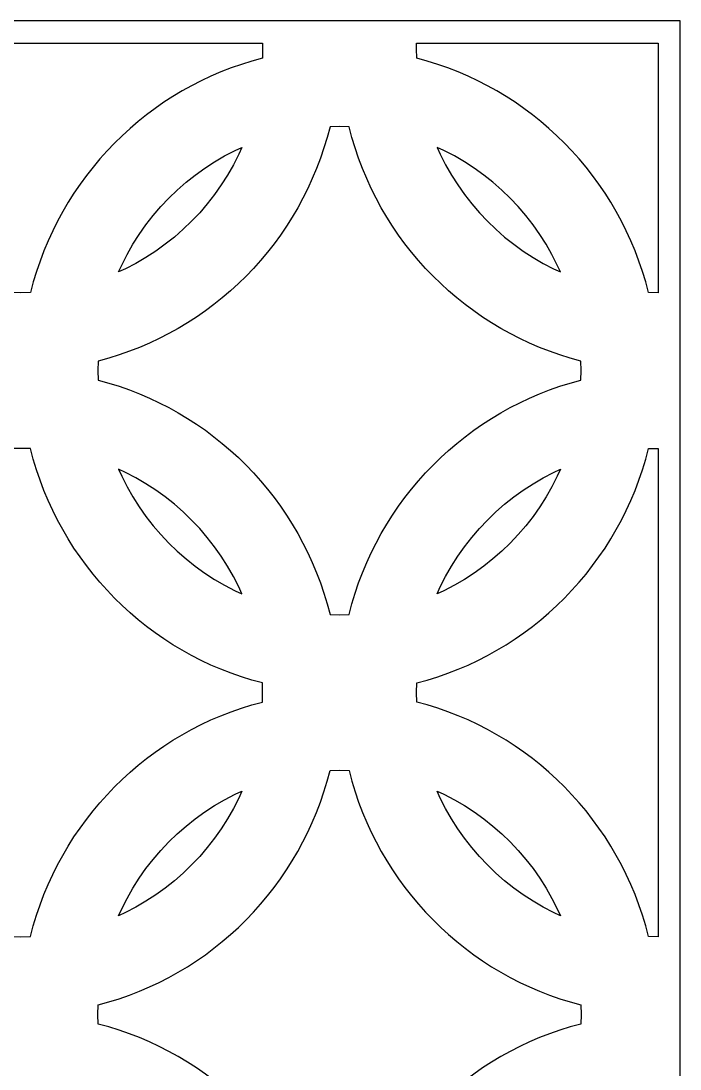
# Model space of a CAD drawing. Header units: centimetres. Extents: x -1.17 to 1.17, y -4.33 to 4.33.
# Drawn here: x 0 to 1.168, y 2.472 to 4.331 of the extents above; entities that cross this region are included whole.
import ezdxf

# ---------------------------------------------------------------- set-up
doc = ezdxf.new("R2010")
doc.units = ezdxf.units.CM
doc.header["$MEASUREMENT"] = 0
doc.layers.add('Layer 1', color=7, linetype='Continuous')

msp = doc.modelspace()

# ---------------------------------------------------------------- linework, layer by layer
at = {"layer": 'Layer 1', "color": 177}
for points, knots in [([(-1.16821, 4.33143), (-1.16821, 4.33143), (1.16821, 4.33143), (1.16821, 4.33143), (1.16821, 4.33143), (1.16821, 4.33143), (1.16821, -4.33143), (1.16821, -4.33143), (1.16821, -4.33143), (1.16821, -4.33143), (-1.16821, -4.33143), (-1.16821, -4.33143), (-1.16821, -4.33143), (-1.16821, -4.33143), (-1.16821, 4.33143), (-1.16821, 4.33143)], [0, 0, 0, 0, 0.2, 0.2, 0.2, 0.2, 0.4, 0.4, 0.4, 0.4, 0.6, 0.6, 0.6, 0.6, 1, 1, 1, 1]), ([(-0.42806, 4.29206), (-0.42806, 4.29206), (-0.4283, 4.28221), (-0.4283, 4.28221), (-0.4283, 4.28221), (-0.4283, 4.28221), (-0.42787, 4.26519), (-0.42787, 4.26519), (-0.42787, 4.26519), (-0.22642, 4.21418), (-0.06728, 4.05325), (-0.01684, 3.84955), (-0.01684, 3.84955), (-0.01684, 3.84955), (0, 3.84911), (0, 3.84911), (0, 3.84911), (0, 3.84911), (0.01683, 3.84955), (0.01683, 3.84955), (0.01683, 3.84955), (0.06727, 4.05326), (0.22642, 4.21418), (0.42787, 4.26519), (0.42787, 4.26519), (0.42787, 4.26519), (0.4283, 4.28221), (0.4283, 4.28221), (0.4283, 4.28221), (0.4283, 4.28221), (0.42805, 4.29206), (0.42805, 4.29206), (0.42805, 4.29206), (0.42805, 4.29206), (-0.42806, 4.29206), (-0.42806, 4.29206)], [0, 0, 0, 0, 0.1, 0.1, 0.1, 0.1, 0.2, 0.2, 0.2, 0.2, 0.3, 0.3, 0.3, 0.3, 0.4, 0.4, 0.4, 0.4, 0.5, 0.5, 0.5, 0.5, 0.6, 0.6, 0.6, 0.6, 0.7, 0.7, 0.7, 0.7, 0.8, 0.8, 0.8, 0.8, 1, 1, 1, 1]), ([(0.70121, 4.29206), (0.70121, 4.29206), (0.70097, 4.28221), (0.70097, 4.28221), (0.70097, 4.28221), (0.70097, 4.28221), (0.70139, 4.26519), (0.70139, 4.26519), (0.70139, 4.26519), (0.90284, 4.21418), (1.06199, 4.05326), (1.11243, 3.84955), (1.11243, 3.84955), (1.11243, 3.84955), (1.12927, 3.84911), (1.12927, 3.84911), (1.12927, 3.84911), (1.12927, 3.84911), (1.12927, 4.29206), (1.12927, 4.29206), (1.12927, 4.29206), (1.12927, 4.29206), (0.70121, 4.29206), (0.70121, 4.29206)], [0, 0, 0, 0, 0.1428571, 0.1428571, 0.1428571, 0.1428571, 0.2857143, 0.2857143, 0.2857143, 0.2857143, 0.4285714, 0.4285714, 0.4285714, 0.4285714, 0.5714286, 0.5714286, 0.5714286, 0.5714286, 0.7142857, 0.7142857, 0.7142857, 0.7142857, 1, 1, 1, 1]), ([(0.9925, 3.69423), (0.79105, 3.64322), (0.63191, 3.48229), (0.58146, 3.27858), (0.58146, 3.27858), (0.58146, 3.27858), (0.56463, 3.27815), (0.56463, 3.27815), (0.56463, 3.27815), (0.56463, 3.27815), (0.5478, 3.27858), (0.5478, 3.27858), (0.5478, 3.27858), (0.49736, 3.4823), (0.33821, 3.64322), (0.13676, 3.69423), (0.13676, 3.69423), (0.13676, 3.69423), (0.13633, 3.71125), (0.13633, 3.71125), (0.13633, 3.71125), (0.13633, 3.71125), (0.13676, 3.72827), (0.13676, 3.72827), (0.13676, 3.72827), (0.33821, 3.77928), (0.49736, 3.9402), (0.5478, 4.14391), (0.5478, 4.14391), (0.5478, 4.14391), (0.56463, 4.14435), (0.56463, 4.14435), (0.56463, 4.14435), (0.56463, 4.14435), (0.58147, 4.14391), (0.58147, 4.14391), (0.58147, 4.14391), (0.6319, 3.9402), (0.79105, 3.77928), (0.9925, 3.72827), (0.9925, 3.72827), (0.9925, 3.72827), (0.99293, 3.71125), (0.99293, 3.71125), (0.99293, 3.71125), (0.99293, 3.71125), (0.9925, 3.69423), (0.9925, 3.69423)], [0, 0, 0, 0, 0.0769231, 0.0769231, 0.0769231, 0.0769231, 0.1538462, 0.1538462, 0.1538462, 0.1538462, 0.2307692, 0.2307692, 0.2307692, 0.2307692, 0.3076923, 0.3076923, 0.3076923, 0.3076923, 0.3846154, 0.3846154, 0.3846154, 0.3846154, 0.4615385, 0.4615385, 0.4615385, 0.4615385, 0.5384615, 0.5384615, 0.5384615, 0.5384615, 0.6153846, 0.6153846, 0.6153846, 0.6153846, 0.6923077, 0.6923077, 0.6923077, 0.6923077, 0.7692308, 0.7692308, 0.7692308, 0.7692308, 0.8461538, 0.8461538, 0.8461538, 0.8461538, 1, 1, 1, 1]), ([(0.17316, 3.88635), (0.17316, 3.88635), (0.18513, 3.89184), (0.18513, 3.89184), (0.18513, 3.89184), (0.18513, 3.89184), (0.20358, 3.90142), (0.20358, 3.90142), (0.20358, 3.90142), (0.20358, 3.90142), (0.22152, 3.91187), (0.22152, 3.91187), (0.22152, 3.91187), (0.22152, 3.91187), (0.23893, 3.92317), (0.23893, 3.92317), (0.23893, 3.92317), (0.23893, 3.92317), (0.25576, 3.93529), (0.25576, 3.93529), (0.25576, 3.93529), (0.25576, 3.93529), (0.272, 3.9482), (0.272, 3.9482), (0.272, 3.9482), (0.272, 3.9482), (0.2876, 3.96188), (0.2876, 3.96188), (0.2876, 3.96188), (0.2876, 3.96188), (0.30254, 3.97628), (0.30254, 3.97628), (0.30254, 3.97628), (0.30254, 3.97628), (0.31678, 3.99139), (0.31678, 3.99139), (0.31678, 3.99139), (0.31678, 3.99139), (0.3303, 4.00717), (0.3303, 4.00717), (0.3303, 4.00717), (0.3303, 4.00717), (0.34307, 4.02358), (0.34307, 4.02358), (0.34307, 4.02358), (0.34307, 4.02358), (0.35506, 4.0406), (0.35506, 4.0406), (0.35506, 4.0406), (0.35506, 4.0406), (0.36623, 4.0582), (0.36623, 4.0582), (0.36623, 4.0582), (0.36623, 4.0582), (0.37657, 4.07635), (0.37657, 4.07635), (0.37657, 4.07635), (0.37657, 4.07635), (0.38605, 4.09501), (0.38605, 4.09501), (0.38605, 4.09501), (0.38605, 4.09501), (0.39147, 4.10711), (0.39147, 4.10711), (0.39147, 4.10711), (0.39147, 4.10711), (0.37951, 4.10162), (0.37951, 4.10162), (0.37951, 4.10162), (0.37951, 4.10162), (0.36105, 4.09204), (0.36105, 4.09204), (0.36105, 4.09204), (0.36105, 4.09204), (0.34311, 4.08159), (0.34311, 4.08159), (0.34311, 4.08159), (0.34311, 4.08159), (0.3257, 4.07029), (0.3257, 4.07029), (0.3257, 4.07029), (0.3257, 4.07029), (0.30887, 4.05817), (0.30887, 4.05817), (0.30887, 4.05817), (0.30887, 4.05817), (0.29263, 4.04526), (0.29263, 4.04526), (0.29263, 4.04526), (0.29263, 4.04526), (0.27703, 4.03158), (0.27703, 4.03158), (0.27703, 4.03158), (0.27703, 4.03158), (0.26209, 4.01718), (0.26209, 4.01718), (0.26209, 4.01718), (0.26209, 4.01718), (0.24785, 4.00207), (0.24785, 4.00207), (0.24785, 4.00207), (0.24785, 4.00207), (0.23433, 3.98629), (0.23433, 3.98629), (0.23433, 3.98629), (0.23433, 3.98629), (0.22156, 3.96988), (0.22156, 3.96988), (0.22156, 3.96988), (0.22156, 3.96988), (0.20957, 3.95286), (0.20957, 3.95286), (0.20957, 3.95286), (0.20957, 3.95286), (0.1984, 3.93526), (0.1984, 3.93526), (0.1984, 3.93526), (0.1984, 3.93526), (0.18806, 3.91711), (0.18806, 3.91711), (0.18806, 3.91711), (0.18806, 3.91711), (0.17858, 3.89845), (0.17858, 3.89845), (0.17858, 3.89845), (0.17858, 3.89845), (0.17316, 3.88635), (0.17316, 3.88635)], [0, 0, 0, 0, 0.030303, 0.030303, 0.030303, 0.030303, 0.0606061, 0.0606061, 0.0606061, 0.0606061, 0.0909091, 0.0909091, 0.0909091, 0.0909091, 0.1212121, 0.1212121, 0.1212121, 0.1212121, 0.1515152, 0.1515152, 0.1515152, 0.1515152, 0.1818182, 0.1818182, 0.1818182, 0.1818182, 0.2121212, 0.2121212, 0.2121212, 0.2121212, 0.2424242, 0.2424242, 0.2424242, 0.2424242, 0.2727273, 0.2727273, 0.2727273, 0.2727273, 0.3030303, 0.3030303, 0.3030303, 0.3030303, 0.3333333, 0.3333333, 0.3333333, 0.3333333, 0.3636364, 0.3636364, 0.3636364, 0.3636364, 0.3939394, 0.3939394, 0.3939394, 0.3939394, 0.4242424, 0.4242424, 0.4242424, 0.4242424, 0.4545455, 0.4545455, 0.4545455, 0.4545455, 0.4848485, 0.4848485, 0.4848485, 0.4848485, 0.5151515, 0.5151515, 0.5151515, 0.5151515, 0.5454545, 0.5454545, 0.5454545, 0.5454545, 0.5757576, 0.5757576, 0.5757576, 0.5757576, 0.6060606, 0.6060606, 0.6060606, 0.6060606, 0.6363636, 0.6363636, 0.6363636, 0.6363636, 0.6666667, 0.6666667, 0.6666667, 0.6666667, 0.6969697, 0.6969697, 0.6969697, 0.6969697, 0.7272727, 0.7272727, 0.7272727, 0.7272727, 0.7575758, 0.7575758, 0.7575758, 0.7575758, 0.7878788, 0.7878788, 0.7878788, 0.7878788, 0.8181818, 0.8181818, 0.8181818, 0.8181818, 0.8484848, 0.8484848, 0.8484848, 0.8484848, 0.8787879, 0.8787879, 0.8787879, 0.8787879, 0.9090909, 0.9090909, 0.9090909, 0.9090909, 0.9393939, 0.9393939, 0.9393939, 0.9393939, 1, 1, 1, 1]), ([(0.95611, 3.88635), (0.95611, 3.88635), (0.94414, 3.89184), (0.94414, 3.89184), (0.94414, 3.89184), (0.94414, 3.89184), (0.92568, 3.90142), (0.92568, 3.90142), (0.92568, 3.90142), (0.92568, 3.90142), (0.90774, 3.91187), (0.90774, 3.91187), (0.90774, 3.91187), (0.90774, 3.91187), (0.89033, 3.92317), (0.89033, 3.92317), (0.89033, 3.92317), (0.89033, 3.92317), (0.8735, 3.93529), (0.8735, 3.93529), (0.8735, 3.93529), (0.8735, 3.93529), (0.85727, 3.9482), (0.85727, 3.9482), (0.85727, 3.9482), (0.85727, 3.9482), (0.84167, 3.96188), (0.84167, 3.96188), (0.84167, 3.96188), (0.84167, 3.96188), (0.82673, 3.97628), (0.82673, 3.97628), (0.82673, 3.97628), (0.82673, 3.97628), (0.81248, 3.99139), (0.81248, 3.99139), (0.81248, 3.99139), (0.81248, 3.99139), (0.79896, 4.00717), (0.79896, 4.00717), (0.79896, 4.00717), (0.79896, 4.00717), (0.78619, 4.02358), (0.78619, 4.02358), (0.78619, 4.02358), (0.78619, 4.02358), (0.7742, 4.0406), (0.7742, 4.0406), (0.7742, 4.0406), (0.7742, 4.0406), (0.76303, 4.0582), (0.76303, 4.0582), (0.76303, 4.0582), (0.76303, 4.0582), (0.75269, 4.07635), (0.75269, 4.07635), (0.75269, 4.07635), (0.75269, 4.07635), (0.74322, 4.09501), (0.74322, 4.09501), (0.74322, 4.09501), (0.74322, 4.09501), (0.73779, 4.10711), (0.73779, 4.10711), (0.73779, 4.10711), (0.73779, 4.10711), (0.74976, 4.10162), (0.74976, 4.10162), (0.74976, 4.10162), (0.74976, 4.10162), (0.76821, 4.09204), (0.76821, 4.09204), (0.76821, 4.09204), (0.76821, 4.09204), (0.78616, 4.08159), (0.78616, 4.08159), (0.78616, 4.08159), (0.78616, 4.08159), (0.80356, 4.07029), (0.80356, 4.07029), (0.80356, 4.07029), (0.80356, 4.07029), (0.8204, 4.05817), (0.8204, 4.05817), (0.8204, 4.05817), (0.8204, 4.05817), (0.83663, 4.04526), (0.83663, 4.04526), (0.83663, 4.04526), (0.83663, 4.04526), (0.85223, 4.03158), (0.85223, 4.03158), (0.85223, 4.03158), (0.85223, 4.03158), (0.86717, 4.01718), (0.86717, 4.01718), (0.86717, 4.01718), (0.86717, 4.01718), (0.88142, 4.00207), (0.88142, 4.00207), (0.88142, 4.00207), (0.88142, 4.00207), (0.89494, 3.98629), (0.89494, 3.98629), (0.89494, 3.98629), (0.89494, 3.98629), (0.90771, 3.96988), (0.90771, 3.96988), (0.90771, 3.96988), (0.90771, 3.96988), (0.91969, 3.95286), (0.91969, 3.95286), (0.91969, 3.95286), (0.91969, 3.95286), (0.93087, 3.93526), (0.93087, 3.93526), (0.93087, 3.93526), (0.93087, 3.93526), (0.94121, 3.91711), (0.94121, 3.91711), (0.94121, 3.91711), (0.94121, 3.91711), (0.95068, 3.89845), (0.95068, 3.89845), (0.95068, 3.89845), (0.95068, 3.89845), (0.95611, 3.88635), (0.95611, 3.88635)], [0, 0, 0, 0, 0.030303, 0.030303, 0.030303, 0.030303, 0.0606061, 0.0606061, 0.0606061, 0.0606061, 0.0909091, 0.0909091, 0.0909091, 0.0909091, 0.1212121, 0.1212121, 0.1212121, 0.1212121, 0.1515152, 0.1515152, 0.1515152, 0.1515152, 0.1818182, 0.1818182, 0.1818182, 0.1818182, 0.2121212, 0.2121212, 0.2121212, 0.2121212, 0.2424242, 0.2424242, 0.2424242, 0.2424242, 0.2727273, 0.2727273, 0.2727273, 0.2727273, 0.3030303, 0.3030303, 0.3030303, 0.3030303, 0.3333333, 0.3333333, 0.3333333, 0.3333333, 0.3636364, 0.3636364, 0.3636364, 0.3636364, 0.3939394, 0.3939394, 0.3939394, 0.3939394, 0.4242424, 0.4242424, 0.4242424, 0.4242424, 0.4545455, 0.4545455, 0.4545455, 0.4545455, 0.4848485, 0.4848485, 0.4848485, 0.4848485, 0.5151515, 0.5151515, 0.5151515, 0.5151515, 0.5454545, 0.5454545, 0.5454545, 0.5454545, 0.5757576, 0.5757576, 0.5757576, 0.5757576, 0.6060606, 0.6060606, 0.6060606, 0.6060606, 0.6363636, 0.6363636, 0.6363636, 0.6363636, 0.6666667, 0.6666667, 0.6666667, 0.6666667, 0.6969697, 0.6969697, 0.6969697, 0.6969697, 0.7272727, 0.7272727, 0.7272727, 0.7272727, 0.7575758, 0.7575758, 0.7575758, 0.7575758, 0.7878788, 0.7878788, 0.7878788, 0.7878788, 0.8181818, 0.8181818, 0.8181818, 0.8181818, 0.8484848, 0.8484848, 0.8484848, 0.8484848, 0.8787879, 0.8787879, 0.8787879, 0.8787879, 0.9090909, 0.9090909, 0.9090909, 0.9090909, 0.9393939, 0.9393939, 0.9393939, 0.9393939, 1, 1, 1, 1]), ([(0.42787, 3.12327), (0.22641, 3.07226), (0.06727, 2.91133), (0.01683, 2.70762), (0.01683, 2.70762), (0.01683, 2.70762), (0, 2.70719), (0, 2.70719), (0, 2.70719), (0, 2.70719), (-0.01684, 2.70762), (-0.01684, 2.70762), (-0.01684, 2.70762), (-0.06727, 2.91134), (-0.22642, 3.07226), (-0.42787, 3.12327), (-0.42787, 3.12327), (-0.42787, 3.12327), (-0.4283, 3.14029), (-0.4283, 3.14029), (-0.4283, 3.14029), (-0.4283, 3.14029), (-0.42787, 3.15731), (-0.42787, 3.15731), (-0.42787, 3.15731), (-0.22642, 3.20831), (-0.06728, 3.36925), (-0.01684, 3.57295), (-0.01684, 3.57295), (-0.01684, 3.57295), (0, 3.57339), (0, 3.57339), (0, 3.57339), (0, 3.57339), (0.01683, 3.57295), (0.01683, 3.57295), (0.01683, 3.57295), (0.06727, 3.36924), (0.22642, 3.20832), (0.42787, 3.15731), (0.42787, 3.15731), (0.42787, 3.15731), (0.4283, 3.14029), (0.4283, 3.14029), (0.4283, 3.14029), (0.4283, 3.14029), (0.42787, 3.12327), (0.42787, 3.12327)], [0, 0, 0, 0, 0.0769231, 0.0769231, 0.0769231, 0.0769231, 0.1538462, 0.1538462, 0.1538462, 0.1538462, 0.2307692, 0.2307692, 0.2307692, 0.2307692, 0.3076923, 0.3076923, 0.3076923, 0.3076923, 0.3846154, 0.3846154, 0.3846154, 0.3846154, 0.4615385, 0.4615385, 0.4615385, 0.4615385, 0.5384615, 0.5384615, 0.5384615, 0.5384615, 0.6153846, 0.6153846, 0.6153846, 0.6153846, 0.6923077, 0.6923077, 0.6923077, 0.6923077, 0.7692308, 0.7692308, 0.7692308, 0.7692308, 0.8461538, 0.8461538, 0.8461538, 0.8461538, 1, 1, 1, 1]), ([(1.12927, 3.57339), (1.12927, 3.57339), (1.11243, 3.57295), (1.11243, 3.57295), (1.11243, 3.57295), (1.062, 3.36924), (0.90285, 3.20832), (0.70139, 3.15731), (0.70139, 3.15731), (0.70139, 3.15731), (0.70097, 3.14029), (0.70097, 3.14029), (0.70097, 3.14029), (0.70097, 3.14029), (0.70139, 3.12327), (0.70139, 3.12327), (0.70139, 3.12327), (0.90285, 3.07226), (1.06199, 2.91133), (1.11243, 2.70762), (1.11243, 2.70762), (1.11243, 2.70762), (1.12927, 2.70719), (1.12927, 2.70719), (1.12927, 2.70719), (1.12927, 2.70719), (1.12927, 3.57339), (1.12927, 3.57339)], [0, 0, 0, 0, 0.125, 0.125, 0.125, 0.125, 0.25, 0.25, 0.25, 0.25, 0.375, 0.375, 0.375, 0.375, 0.5, 0.5, 0.5, 0.5, 0.625, 0.625, 0.625, 0.625, 0.75, 0.75, 0.75, 0.75, 1, 1, 1, 1]), ([(0.17316, 3.53615), (0.17316, 3.53615), (0.18513, 3.53066), (0.18513, 3.53066), (0.18513, 3.53066), (0.18513, 3.53066), (0.20358, 3.52108), (0.20358, 3.52108), (0.20358, 3.52108), (0.20358, 3.52108), (0.22152, 3.51063), (0.22152, 3.51063), (0.22152, 3.51063), (0.22152, 3.51063), (0.23893, 3.49933), (0.23893, 3.49933), (0.23893, 3.49933), (0.23893, 3.49933), (0.25576, 3.48721), (0.25576, 3.48721), (0.25576, 3.48721), (0.25576, 3.48721), (0.272, 3.4743), (0.272, 3.4743), (0.272, 3.4743), (0.272, 3.4743), (0.2876, 3.46062), (0.2876, 3.46062), (0.2876, 3.46062), (0.2876, 3.46062), (0.30254, 3.44622), (0.30254, 3.44622), (0.30254, 3.44622), (0.30254, 3.44622), (0.31678, 3.43111), (0.31678, 3.43111), (0.31678, 3.43111), (0.31678, 3.43111), (0.3303, 3.41533), (0.3303, 3.41533), (0.3303, 3.41533), (0.3303, 3.41533), (0.34307, 3.39892), (0.34307, 3.39892), (0.34307, 3.39892), (0.34307, 3.39892), (0.35506, 3.3819), (0.35506, 3.3819), (0.35506, 3.3819), (0.35506, 3.3819), (0.36623, 3.3643), (0.36623, 3.3643), (0.36623, 3.3643), (0.36623, 3.3643), (0.37657, 3.34615), (0.37657, 3.34615), (0.37657, 3.34615), (0.37657, 3.34615), (0.38605, 3.32749), (0.38605, 3.32749), (0.38605, 3.32749), (0.38605, 3.32749), (0.39147, 3.31539), (0.39147, 3.31539), (0.39147, 3.31539), (0.39147, 3.31539), (0.3795, 3.32087), (0.3795, 3.32087), (0.3795, 3.32087), (0.3795, 3.32087), (0.36105, 3.33045), (0.36105, 3.33045), (0.36105, 3.33045), (0.36105, 3.33045), (0.34311, 3.34091), (0.34311, 3.34091), (0.34311, 3.34091), (0.34311, 3.34091), (0.3257, 3.35221), (0.3257, 3.35221), (0.3257, 3.35221), (0.3257, 3.35221), (0.30887, 3.36433), (0.30887, 3.36433), (0.30887, 3.36433), (0.30887, 3.36433), (0.29263, 3.37724), (0.29263, 3.37724), (0.29263, 3.37724), (0.29263, 3.37724), (0.27703, 3.39091), (0.27703, 3.39091), (0.27703, 3.39091), (0.27703, 3.39091), (0.26209, 3.40532), (0.26209, 3.40532), (0.26209, 3.40532), (0.26209, 3.40532), (0.24785, 3.42043), (0.24785, 3.42043), (0.24785, 3.42043), (0.24785, 3.42043), (0.23432, 3.4362), (0.23432, 3.4362), (0.23432, 3.4362), (0.23432, 3.4362), (0.22156, 3.45262), (0.22156, 3.45262), (0.22156, 3.45262), (0.22156, 3.45262), (0.20957, 3.46964), (0.20957, 3.46964), (0.20957, 3.46964), (0.20957, 3.46964), (0.1984, 3.48724), (0.1984, 3.48724), (0.1984, 3.48724), (0.1984, 3.48724), (0.18806, 3.50538), (0.18806, 3.50538), (0.18806, 3.50538), (0.18806, 3.50538), (0.17858, 3.52405), (0.17858, 3.52405), (0.17858, 3.52405), (0.17858, 3.52405), (0.17316, 3.53615), (0.17316, 3.53615)], [0, 0, 0, 0, 0.030303, 0.030303, 0.030303, 0.030303, 0.0606061, 0.0606061, 0.0606061, 0.0606061, 0.0909091, 0.0909091, 0.0909091, 0.0909091, 0.1212121, 0.1212121, 0.1212121, 0.1212121, 0.1515152, 0.1515152, 0.1515152, 0.1515152, 0.1818182, 0.1818182, 0.1818182, 0.1818182, 0.2121212, 0.2121212, 0.2121212, 0.2121212, 0.2424242, 0.2424242, 0.2424242, 0.2424242, 0.2727273, 0.2727273, 0.2727273, 0.2727273, 0.3030303, 0.3030303, 0.3030303, 0.3030303, 0.3333333, 0.3333333, 0.3333333, 0.3333333, 0.3636364, 0.3636364, 0.3636364, 0.3636364, 0.3939394, 0.3939394, 0.3939394, 0.3939394, 0.4242424, 0.4242424, 0.4242424, 0.4242424, 0.4545455, 0.4545455, 0.4545455, 0.4545455, 0.4848485, 0.4848485, 0.4848485, 0.4848485, 0.5151515, 0.5151515, 0.5151515, 0.5151515, 0.5454545, 0.5454545, 0.5454545, 0.5454545, 0.5757576, 0.5757576, 0.5757576, 0.5757576, 0.6060606, 0.6060606, 0.6060606, 0.6060606, 0.6363636, 0.6363636, 0.6363636, 0.6363636, 0.6666667, 0.6666667, 0.6666667, 0.6666667, 0.6969697, 0.6969697, 0.6969697, 0.6969697, 0.7272727, 0.7272727, 0.7272727, 0.7272727, 0.7575758, 0.7575758, 0.7575758, 0.7575758, 0.7878788, 0.7878788, 0.7878788, 0.7878788, 0.8181818, 0.8181818, 0.8181818, 0.8181818, 0.8484848, 0.8484848, 0.8484848, 0.8484848, 0.8787879, 0.8787879, 0.8787879, 0.8787879, 0.9090909, 0.9090909, 0.9090909, 0.9090909, 0.9393939, 0.9393939, 0.9393939, 0.9393939, 1, 1, 1, 1]), ([(0.95611, 3.53615), (0.95611, 3.53615), (0.94414, 3.53066), (0.94414, 3.53066), (0.94414, 3.53066), (0.94414, 3.53066), (0.92568, 3.52108), (0.92568, 3.52108), (0.92568, 3.52108), (0.92568, 3.52108), (0.90774, 3.51063), (0.90774, 3.51063), (0.90774, 3.51063), (0.90774, 3.51063), (0.89033, 3.49933), (0.89033, 3.49933), (0.89033, 3.49933), (0.89033, 3.49933), (0.8735, 3.48721), (0.8735, 3.48721), (0.8735, 3.48721), (0.8735, 3.48721), (0.85727, 3.4743), (0.85727, 3.4743), (0.85727, 3.4743), (0.85727, 3.4743), (0.84167, 3.46062), (0.84167, 3.46062), (0.84167, 3.46062), (0.84167, 3.46062), (0.82673, 3.44622), (0.82673, 3.44622), (0.82673, 3.44622), (0.82673, 3.44622), (0.81248, 3.43111), (0.81248, 3.43111), (0.81248, 3.43111), (0.81248, 3.43111), (0.79896, 3.41533), (0.79896, 3.41533), (0.79896, 3.41533), (0.79896, 3.41533), (0.78619, 3.39892), (0.78619, 3.39892), (0.78619, 3.39892), (0.78619, 3.39892), (0.7742, 3.3819), (0.7742, 3.3819), (0.7742, 3.3819), (0.7742, 3.3819), (0.76303, 3.3643), (0.76303, 3.3643), (0.76303, 3.3643), (0.76303, 3.3643), (0.75269, 3.34615), (0.75269, 3.34615), (0.75269, 3.34615), (0.75269, 3.34615), (0.74322, 3.32749), (0.74322, 3.32749), (0.74322, 3.32749), (0.74322, 3.32749), (0.73779, 3.31539), (0.73779, 3.31539), (0.73779, 3.31539), (0.73779, 3.31539), (0.74976, 3.32088), (0.74976, 3.32088), (0.74976, 3.32088), (0.74976, 3.32088), (0.76822, 3.33045), (0.76822, 3.33045), (0.76822, 3.33045), (0.76822, 3.33045), (0.78616, 3.34091), (0.78616, 3.34091), (0.78616, 3.34091), (0.78616, 3.34091), (0.80356, 3.35221), (0.80356, 3.35221), (0.80356, 3.35221), (0.80356, 3.35221), (0.8204, 3.36433), (0.8204, 3.36433), (0.8204, 3.36433), (0.8204, 3.36433), (0.83663, 3.37724), (0.83663, 3.37724), (0.83663, 3.37724), (0.83663, 3.37724), (0.85223, 3.39091), (0.85223, 3.39091), (0.85223, 3.39091), (0.85223, 3.39091), (0.86717, 3.40532), (0.86717, 3.40532), (0.86717, 3.40532), (0.86717, 3.40532), (0.88142, 3.42043), (0.88142, 3.42043), (0.88142, 3.42043), (0.88142, 3.42043), (0.89494, 3.4362), (0.89494, 3.4362), (0.89494, 3.4362), (0.89494, 3.4362), (0.90771, 3.45262), (0.90771, 3.45262), (0.90771, 3.45262), (0.90771, 3.45262), (0.91969, 3.46964), (0.91969, 3.46964), (0.91969, 3.46964), (0.91969, 3.46964), (0.93087, 3.48724), (0.93087, 3.48724), (0.93087, 3.48724), (0.93087, 3.48724), (0.94121, 3.50538), (0.94121, 3.50538), (0.94121, 3.50538), (0.94121, 3.50538), (0.95068, 3.52404), (0.95068, 3.52404), (0.95068, 3.52404), (0.95068, 3.52404), (0.95611, 3.53615), (0.95611, 3.53615)], [0, 0, 0, 0, 0.030303, 0.030303, 0.030303, 0.030303, 0.0606061, 0.0606061, 0.0606061, 0.0606061, 0.0909091, 0.0909091, 0.0909091, 0.0909091, 0.1212121, 0.1212121, 0.1212121, 0.1212121, 0.1515152, 0.1515152, 0.1515152, 0.1515152, 0.1818182, 0.1818182, 0.1818182, 0.1818182, 0.2121212, 0.2121212, 0.2121212, 0.2121212, 0.2424242, 0.2424242, 0.2424242, 0.2424242, 0.2727273, 0.2727273, 0.2727273, 0.2727273, 0.3030303, 0.3030303, 0.3030303, 0.3030303, 0.3333333, 0.3333333, 0.3333333, 0.3333333, 0.3636364, 0.3636364, 0.3636364, 0.3636364, 0.3939394, 0.3939394, 0.3939394, 0.3939394, 0.4242424, 0.4242424, 0.4242424, 0.4242424, 0.4545455, 0.4545455, 0.4545455, 0.4545455, 0.4848485, 0.4848485, 0.4848485, 0.4848485, 0.5151515, 0.5151515, 0.5151515, 0.5151515, 0.5454545, 0.5454545, 0.5454545, 0.5454545, 0.5757576, 0.5757576, 0.5757576, 0.5757576, 0.6060606, 0.6060606, 0.6060606, 0.6060606, 0.6363636, 0.6363636, 0.6363636, 0.6363636, 0.6666667, 0.6666667, 0.6666667, 0.6666667, 0.6969697, 0.6969697, 0.6969697, 0.6969697, 0.7272727, 0.7272727, 0.7272727, 0.7272727, 0.7575758, 0.7575758, 0.7575758, 0.7575758, 0.7878788, 0.7878788, 0.7878788, 0.7878788, 0.8181818, 0.8181818, 0.8181818, 0.8181818, 0.8484848, 0.8484848, 0.8484848, 0.8484848, 0.8787879, 0.8787879, 0.8787879, 0.8787879, 0.9090909, 0.9090909, 0.9090909, 0.9090909, 0.9393939, 0.9393939, 0.9393939, 0.9393939, 1, 1, 1, 1]), ([(0.58146, 2.13666), (0.63191, 2.34037), (0.79105, 2.5013), (0.9925, 2.55231), (0.9925, 2.55231), (0.9925, 2.55231), (0.99293, 2.56933), (0.99293, 2.56933), (0.99293, 2.56933), (0.99293, 2.56933), (0.9925, 2.58635), (0.9925, 2.58635), (0.9925, 2.58635), (0.79105, 2.63735), (0.63191, 2.79829), (0.58147, 3.00199), (0.58147, 3.00199), (0.58147, 3.00199), (0.56463, 3.00243), (0.56463, 3.00243), (0.56463, 3.00243), (0.56463, 3.00243), (0.5478, 3.00199), (0.5478, 3.00199), (0.5478, 3.00199), (0.49736, 2.79828), (0.33821, 2.63736), (0.13676, 2.58635), (0.13676, 2.58635), (0.13676, 2.58635), (0.13633, 2.56933), (0.13633, 2.56933), (0.13633, 2.56933), (0.13633, 2.56933), (0.13676, 2.55231), (0.13676, 2.55231), (0.13676, 2.55231), (0.33821, 2.5013), (0.49736, 2.34038), (0.5478, 2.13666), (0.5478, 2.13666), (0.5478, 2.13666), (0.56463, 2.13623), (0.56463, 2.13623), (0.56463, 2.13623), (0.56463, 2.13623), (0.58146, 2.13666), (0.58146, 2.13666)], [0, 0, 0, 0, 0.0769231, 0.0769231, 0.0769231, 0.0769231, 0.1538462, 0.1538462, 0.1538462, 0.1538462, 0.2307692, 0.2307692, 0.2307692, 0.2307692, 0.3076923, 0.3076923, 0.3076923, 0.3076923, 0.3846154, 0.3846154, 0.3846154, 0.3846154, 0.4615385, 0.4615385, 0.4615385, 0.4615385, 0.5384615, 0.5384615, 0.5384615, 0.5384615, 0.6153846, 0.6153846, 0.6153846, 0.6153846, 0.6923077, 0.6923077, 0.6923077, 0.6923077, 0.7692308, 0.7692308, 0.7692308, 0.7692308, 0.8461538, 0.8461538, 0.8461538, 0.8461538, 1, 1, 1, 1]), ([(0.39147, 2.96519), (0.39147, 2.96519), (0.37951, 2.9597), (0.37951, 2.9597), (0.37951, 2.9597), (0.37951, 2.9597), (0.36105, 2.95012), (0.36105, 2.95012), (0.36105, 2.95012), (0.36105, 2.95012), (0.34311, 2.93967), (0.34311, 2.93967), (0.34311, 2.93967), (0.34311, 2.93967), (0.3257, 2.92837), (0.3257, 2.92837), (0.3257, 2.92837), (0.3257, 2.92837), (0.30887, 2.91625), (0.30887, 2.91625), (0.30887, 2.91625), (0.30887, 2.91625), (0.29263, 2.90333), (0.29263, 2.90333), (0.29263, 2.90333), (0.29263, 2.90333), (0.27703, 2.88966), (0.27703, 2.88966), (0.27703, 2.88966), (0.27703, 2.88966), (0.26209, 2.87526), (0.26209, 2.87526), (0.26209, 2.87526), (0.26209, 2.87526), (0.24785, 2.86015), (0.24785, 2.86015), (0.24785, 2.86015), (0.24785, 2.86015), (0.23433, 2.84437), (0.23433, 2.84437), (0.23433, 2.84437), (0.23433, 2.84437), (0.22156, 2.82796), (0.22156, 2.82796), (0.22156, 2.82796), (0.22156, 2.82796), (0.20957, 2.81093), (0.20957, 2.81093), (0.20957, 2.81093), (0.20957, 2.81093), (0.1984, 2.79333), (0.1984, 2.79333), (0.1984, 2.79333), (0.1984, 2.79333), (0.18806, 2.77519), (0.18806, 2.77519), (0.18806, 2.77519), (0.18806, 2.77519), (0.17858, 2.75653), (0.17858, 2.75653), (0.17858, 2.75653), (0.17858, 2.75653), (0.17316, 2.74443), (0.17316, 2.74443), (0.17316, 2.74443), (0.17316, 2.74443), (0.18513, 2.74991), (0.18513, 2.74991), (0.18513, 2.74991), (0.18513, 2.74991), (0.20358, 2.75949), (0.20358, 2.75949), (0.20358, 2.75949), (0.20358, 2.75949), (0.22152, 2.76995), (0.22152, 2.76995), (0.22152, 2.76995), (0.22152, 2.76995), (0.23893, 2.78125), (0.23893, 2.78125), (0.23893, 2.78125), (0.23893, 2.78125), (0.25576, 2.79337), (0.25576, 2.79337), (0.25576, 2.79337), (0.25576, 2.79337), (0.27199, 2.80628), (0.27199, 2.80628), (0.27199, 2.80628), (0.27199, 2.80628), (0.2876, 2.81995), (0.2876, 2.81995), (0.2876, 2.81995), (0.2876, 2.81995), (0.30254, 2.83436), (0.30254, 2.83436), (0.30254, 2.83436), (0.30254, 2.83436), (0.31678, 2.84947), (0.31678, 2.84947), (0.31678, 2.84947), (0.31678, 2.84947), (0.33031, 2.86524), (0.33031, 2.86524), (0.33031, 2.86524), (0.33031, 2.86524), (0.34307, 2.88166), (0.34307, 2.88166), (0.34307, 2.88166), (0.34307, 2.88166), (0.35506, 2.89868), (0.35506, 2.89868), (0.35506, 2.89868), (0.35506, 2.89868), (0.36623, 2.91628), (0.36623, 2.91628), (0.36623, 2.91628), (0.36623, 2.91628), (0.37657, 2.93442), (0.37657, 2.93442), (0.37657, 2.93442), (0.37657, 2.93442), (0.38605, 2.95308), (0.38605, 2.95308), (0.38605, 2.95308), (0.38605, 2.95308), (0.39147, 2.96519), (0.39147, 2.96519)], [0, 0, 0, 0, 0.030303, 0.030303, 0.030303, 0.030303, 0.0606061, 0.0606061, 0.0606061, 0.0606061, 0.0909091, 0.0909091, 0.0909091, 0.0909091, 0.1212121, 0.1212121, 0.1212121, 0.1212121, 0.1515152, 0.1515152, 0.1515152, 0.1515152, 0.1818182, 0.1818182, 0.1818182, 0.1818182, 0.2121212, 0.2121212, 0.2121212, 0.2121212, 0.2424242, 0.2424242, 0.2424242, 0.2424242, 0.2727273, 0.2727273, 0.2727273, 0.2727273, 0.3030303, 0.3030303, 0.3030303, 0.3030303, 0.3333333, 0.3333333, 0.3333333, 0.3333333, 0.3636364, 0.3636364, 0.3636364, 0.3636364, 0.3939394, 0.3939394, 0.3939394, 0.3939394, 0.4242424, 0.4242424, 0.4242424, 0.4242424, 0.4545455, 0.4545455, 0.4545455, 0.4545455, 0.4848485, 0.4848485, 0.4848485, 0.4848485, 0.5151515, 0.5151515, 0.5151515, 0.5151515, 0.5454545, 0.5454545, 0.5454545, 0.5454545, 0.5757576, 0.5757576, 0.5757576, 0.5757576, 0.6060606, 0.6060606, 0.6060606, 0.6060606, 0.6363636, 0.6363636, 0.6363636, 0.6363636, 0.6666667, 0.6666667, 0.6666667, 0.6666667, 0.6969697, 0.6969697, 0.6969697, 0.6969697, 0.7272727, 0.7272727, 0.7272727, 0.7272727, 0.7575758, 0.7575758, 0.7575758, 0.7575758, 0.7878788, 0.7878788, 0.7878788, 0.7878788, 0.8181818, 0.8181818, 0.8181818, 0.8181818, 0.8484848, 0.8484848, 0.8484848, 0.8484848, 0.8787879, 0.8787879, 0.8787879, 0.8787879, 0.9090909, 0.9090909, 0.9090909, 0.9090909, 0.9393939, 0.9393939, 0.9393939, 0.9393939, 1, 1, 1, 1]), ([(0.73779, 2.96519), (0.73779, 2.96519), (0.74322, 2.95308), (0.74322, 2.95308), (0.74322, 2.95308), (0.74322, 2.95308), (0.75269, 2.93442), (0.75269, 2.93442), (0.75269, 2.93442), (0.75269, 2.93442), (0.76303, 2.91628), (0.76303, 2.91628), (0.76303, 2.91628), (0.76303, 2.91628), (0.7742, 2.89868), (0.7742, 2.89868), (0.7742, 2.89868), (0.7742, 2.89868), (0.78619, 2.88166), (0.78619, 2.88166), (0.78619, 2.88166), (0.78619, 2.88166), (0.79896, 2.86524), (0.79896, 2.86524), (0.79896, 2.86524), (0.79896, 2.86524), (0.81248, 2.84947), (0.81248, 2.84947), (0.81248, 2.84947), (0.81248, 2.84947), (0.82673, 2.83436), (0.82673, 2.83436), (0.82673, 2.83436), (0.82673, 2.83436), (0.84167, 2.81995), (0.84167, 2.81995), (0.84167, 2.81995), (0.84167, 2.81995), (0.85727, 2.80628), (0.85727, 2.80628), (0.85727, 2.80628), (0.85727, 2.80628), (0.8735, 2.79337), (0.8735, 2.79337), (0.8735, 2.79337), (0.8735, 2.79337), (0.89033, 2.78125), (0.89033, 2.78125), (0.89033, 2.78125), (0.89033, 2.78125), (0.90774, 2.76995), (0.90774, 2.76995), (0.90774, 2.76995), (0.90774, 2.76995), (0.92568, 2.75949), (0.92568, 2.75949), (0.92568, 2.75949), (0.92568, 2.75949), (0.94414, 2.74991), (0.94414, 2.74991), (0.94414, 2.74991), (0.94414, 2.74991), (0.95611, 2.74443), (0.95611, 2.74443), (0.95611, 2.74443), (0.95611, 2.74443), (0.95068, 2.75653), (0.95068, 2.75653), (0.95068, 2.75653), (0.95068, 2.75653), (0.94121, 2.77519), (0.94121, 2.77519), (0.94121, 2.77519), (0.94121, 2.77519), (0.93087, 2.79333), (0.93087, 2.79333), (0.93087, 2.79333), (0.93087, 2.79333), (0.91969, 2.81093), (0.91969, 2.81093), (0.91969, 2.81093), (0.91969, 2.81093), (0.90771, 2.82796), (0.90771, 2.82796), (0.90771, 2.82796), (0.90771, 2.82796), (0.89494, 2.84437), (0.89494, 2.84437), (0.89494, 2.84437), (0.89494, 2.84437), (0.88142, 2.86015), (0.88142, 2.86015), (0.88142, 2.86015), (0.88142, 2.86015), (0.86717, 2.87526), (0.86717, 2.87526), (0.86717, 2.87526), (0.86717, 2.87526), (0.85223, 2.88966), (0.85223, 2.88966), (0.85223, 2.88966), (0.85223, 2.88966), (0.83663, 2.90333), (0.83663, 2.90333), (0.83663, 2.90333), (0.83663, 2.90333), (0.8204, 2.91625), (0.8204, 2.91625), (0.8204, 2.91625), (0.8204, 2.91625), (0.80356, 2.92837), (0.80356, 2.92837), (0.80356, 2.92837), (0.80356, 2.92837), (0.78616, 2.93967), (0.78616, 2.93967), (0.78616, 2.93967), (0.78616, 2.93967), (0.76821, 2.95012), (0.76821, 2.95012), (0.76821, 2.95012), (0.76821, 2.95012), (0.74976, 2.9597), (0.74976, 2.9597), (0.74976, 2.9597), (0.74976, 2.9597), (0.73779, 2.96519), (0.73779, 2.96519)], [0, 0, 0, 0, 0.030303, 0.030303, 0.030303, 0.030303, 0.0606061, 0.0606061, 0.0606061, 0.0606061, 0.0909091, 0.0909091, 0.0909091, 0.0909091, 0.1212121, 0.1212121, 0.1212121, 0.1212121, 0.1515152, 0.1515152, 0.1515152, 0.1515152, 0.1818182, 0.1818182, 0.1818182, 0.1818182, 0.2121212, 0.2121212, 0.2121212, 0.2121212, 0.2424242, 0.2424242, 0.2424242, 0.2424242, 0.2727273, 0.2727273, 0.2727273, 0.2727273, 0.3030303, 0.3030303, 0.3030303, 0.3030303, 0.3333333, 0.3333333, 0.3333333, 0.3333333, 0.3636364, 0.3636364, 0.3636364, 0.3636364, 0.3939394, 0.3939394, 0.3939394, 0.3939394, 0.4242424, 0.4242424, 0.4242424, 0.4242424, 0.4545455, 0.4545455, 0.4545455, 0.4545455, 0.4848485, 0.4848485, 0.4848485, 0.4848485, 0.5151515, 0.5151515, 0.5151515, 0.5151515, 0.5454545, 0.5454545, 0.5454545, 0.5454545, 0.5757576, 0.5757576, 0.5757576, 0.5757576, 0.6060606, 0.6060606, 0.6060606, 0.6060606, 0.6363636, 0.6363636, 0.6363636, 0.6363636, 0.6666667, 0.6666667, 0.6666667, 0.6666667, 0.6969697, 0.6969697, 0.6969697, 0.6969697, 0.7272727, 0.7272727, 0.7272727, 0.7272727, 0.7575758, 0.7575758, 0.7575758, 0.7575758, 0.7878788, 0.7878788, 0.7878788, 0.7878788, 0.8181818, 0.8181818, 0.8181818, 0.8181818, 0.8484848, 0.8484848, 0.8484848, 0.8484848, 0.8787879, 0.8787879, 0.8787879, 0.8787879, 0.9090909, 0.9090909, 0.9090909, 0.9090909, 0.9393939, 0.9393939, 0.9393939, 0.9393939, 1, 1, 1, 1])]:
    msp.add_open_spline(points, degree=3, knots=knots, dxfattribs=at)

doc.saveas('drawing.dxf')
